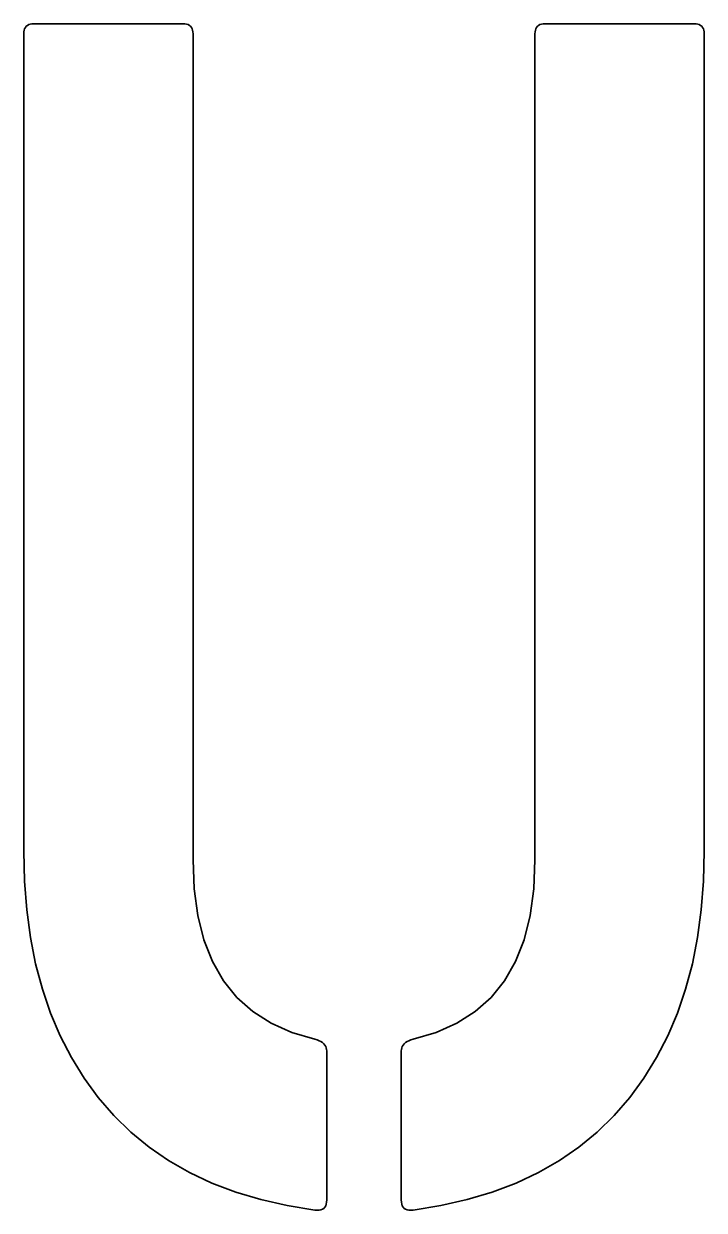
# Model space of a CAD drawing. Extents: x 10 to 410, y -69 to 348.
# Drawn here: x 172.35 to 183.84, y 190.97 to 211 of the extents above; entities that cross this region are included whole.
import ezdxf

# ---------------------------------------------------------------- set-up
doc = ezdxf.new("R2010")
doc.units = 0

msp = doc.modelspace()

# ---------------------------------------------------------------- linework, layer by layer
at = {"color": 7, "lineweight": 35, "ltscale": 0.000633}
for p, q in [((172.365417, 210.916), (172.377411, 210.938293)), ((172.411713, 210.972565), (172.43399, 210.984573)), ((175.123138, 210.984573), (175.145416, 210.972565)), ((175.179718, 210.938293), (175.191711, 210.916)), ((180.994003, 210.916), (181.005997, 210.938293)), ((181.040283, 210.972565), (181.062576, 210.984573)), ((183.751709, 210.984573), (183.774002, 210.972565)), ((183.808289, 210.938293), (183.820282, 210.916))]:
    msp.add_line(p, q, dxfattribs=at)
at = {"color": 7, "lineweight": 35, "ltscale": 0.000609}
for p, q in [((172.377411, 210.938293), (172.392853, 210.957153)), ((172.392853, 210.957153), (172.411713, 210.972565)), ((175.145416, 210.972565), (175.164276, 210.957153)), ((175.164276, 210.957153), (175.179718, 210.938293)), ((181.005997, 210.938293), (181.021423, 210.957153)), ((181.021423, 210.957153), (181.040283, 210.972565)), ((183.774002, 210.972565), (183.792862, 210.957153)), ((183.792862, 210.957153), (183.808289, 210.938293))]:
    msp.add_line(p, q, dxfattribs=at)
at = {"color": 7, "lineweight": 35, "ltscale": 0.000678}
for p, q in [((172.43399, 210.984573), (172.459717, 210.993134)), ((175.097412, 210.993134), (175.123138, 210.984573)), ((172.356842, 210.890289), (172.365417, 210.916)), ((175.191711, 210.916), (175.200287, 210.890289)), ((180.985428, 210.890289), (180.994003, 210.916)), ((183.820282, 210.916), (183.828857, 210.890289))]:
    msp.add_line(p, q, dxfattribs=at)
at = {"color": 7, "lineweight": 35, "ltscale": 0.00074}
for p, q in [((172.459717, 210.993134), (172.488861, 210.998291)), ((175.068268, 210.998291), (175.097412, 210.993134)), ((181.088287, 210.993134), (181.117432, 210.998291)), ((183.696854, 210.998291), (183.725998, 210.993134)), ((172.351715, 210.861145), (172.356842, 210.890289)), ((175.200287, 210.890289), (175.205414, 210.861145)), ((180.980286, 210.861145), (180.985428, 210.890289)), ((183.828857, 210.890289), (183.834, 210.861145))]:
    msp.add_line(p, q, dxfattribs=at)
at = {"color": 7, "lineweight": 35, "ltscale": 0.000815}
for p, q in [((172.488861, 210.998291), (172.521423, 211)), ((175.035706, 211), (175.068268, 210.998291)), ((181.117432, 210.998291), (181.149994, 211)), ((183.664291, 211), (183.696854, 210.998291)), ((172.350006, 210.828583), (172.351715, 210.861145)), ((175.205414, 210.861145), (175.207138, 210.828583)), ((180.978577, 210.828583), (180.980286, 210.861145)), ((183.834, 210.861145), (183.835709, 210.828583))]:
    msp.add_line(p, q, dxfattribs=at)
at = {"color": 7, "lineweight": 35, "ltscale": 0.062857}
for p, q in [((172.521423, 211), (175.035706, 211)), ((181.149994, 211), (183.664291, 211)), ((177.464279, 193.657135), (177.464279, 191.142853)), ((178.721436, 191.142853), (178.721436, 193.657135))]:
    msp.add_line(p, q, dxfattribs=at)
at = {"color": 7, "lineweight": 35, "ltscale": 0.000677}
for p, q in [((181.062576, 210.984573), (181.088287, 210.993134)), ((183.725998, 210.993134), (183.751709, 210.984573))]:
    msp.add_line(p, q, dxfattribs=at)
at = {"color": 7, "lineweight": 35, "ltscale": 0.345}
for p, q in [((172.350006, 197.028564), (172.350006, 210.828583)), ((183.835709, 210.828583), (183.835709, 197.028564))]:
    msp.add_line(p, q, dxfattribs=at)
at = {"color": 7, "lineweight": 35, "ltscale": 0.348572}
for p, q in [((175.207138, 210.828583), (175.207138, 196.885712)), ((180.978577, 196.885712), (180.978577, 210.828583))]:
    msp.add_line(p, q, dxfattribs=at)
at = {"color": 7, "lineweight": 35, "ltscale": 0.012615}
for p, q in [((172.362564, 196.524139), (172.350006, 197.028564)), ((183.835709, 197.028564), (183.823151, 196.524139))]:
    msp.add_line(p, q, dxfattribs=at)
at = {"color": 7, "lineweight": 35, "ltscale": 0.012339}
for p, q in [((175.207138, 196.885712), (175.227707, 196.392578)), ((180.958008, 196.392578), (180.978577, 196.885712))]:
    msp.add_line(p, q, dxfattribs=at)
at = {"color": 7, "lineweight": 35, "ltscale": 0.012154}
for p, q in [((172.400269, 196.039429), (172.362564, 196.524139)), ((183.823151, 196.524139), (183.785431, 196.039429))]:
    msp.add_line(p, q, dxfattribs=at)
at = {"color": 7, "lineweight": 35, "ltscale": 0.011377}
for p, q in [((175.227707, 196.392578), (175.289429, 195.941711)), ((180.896286, 195.941711), (180.958008, 196.392578))]:
    msp.add_line(p, q, dxfattribs=at)
at = {"color": 7, "lineweight": 35, "ltscale": 0.011731}
for p, q in [((172.463135, 195.574432), (172.400269, 196.039429)), ((183.785431, 196.039429), (183.722565, 195.574432))]:
    msp.add_line(p, q, dxfattribs=at)
at = {"color": 7, "lineweight": 35, "ltscale": 0.010533}
for p, q in [((175.289429, 195.941711), (175.392273, 195.533142)), ((180.793427, 195.533142), (180.896286, 195.941711))]:
    msp.add_line(p, q, dxfattribs=at)
at = {"color": 7, "lineweight": 35, "ltscale": 0.011347}
for p, q in [((172.551147, 195.12915), (172.463135, 195.574432)), ((183.722565, 195.574432), (183.634567, 195.12915))]:
    msp.add_line(p, q, dxfattribs=at)
at = {"color": 7, "lineweight": 35, "ltscale": 0.00984}
msp.add_line((175.392273, 195.533142), (175.536285, 195.166855), dxfattribs=at)
at = {"color": 7, "lineweight": 35, "ltscale": 0.009839}
msp.add_line((180.649429, 195.166855), (180.793427, 195.533142), dxfattribs=at)
at = {"color": 7, "lineweight": 35, "ltscale": 0.011009}
for p, q in [((172.664276, 194.703583), (172.551147, 195.12915)), ((183.634567, 195.12915), (183.521423, 194.703583))]:
    msp.add_line(p, q, dxfattribs=at)
at = {"color": 7, "lineweight": 35, "ltscale": 0.009329}
for p, q in [((175.536285, 195.166855), (175.721436, 194.842865)), ((180.464279, 194.842865), (180.649429, 195.166855))]:
    msp.add_line(p, q, dxfattribs=at)
at = {"color": 7, "lineweight": 35, "ltscale": 0.009034}
for p, q in [((175.721436, 194.842865), (175.947708, 194.561142)), ((180.238007, 194.561142), (180.464279, 194.842865))]:
    msp.add_line(p, q, dxfattribs=at)
at = {"color": 7, "lineweight": 35, "ltscale": 0.01072}
for p, q in [((172.802567, 194.297714), (172.664276, 194.703583)), ((183.521423, 194.703583), (183.383133, 194.297714))]:
    msp.add_line(p, q, dxfattribs=at)
at = {"color": 7, "lineweight": 35, "ltscale": 0.008974}
for p, q in [((175.947708, 194.561142), (176.215149, 194.321716)), ((179.970566, 194.321716), (180.238007, 194.561142))]:
    msp.add_line(p, q, dxfattribs=at)
at = {"color": 7, "lineweight": 35, "ltscale": 0.009154}
for p, q in [((176.215149, 194.321716), (176.523712, 194.124573)), ((179.662003, 194.124573), (179.970566, 194.321716))]:
    msp.add_line(p, q, dxfattribs=at)
at = {"color": 7, "lineweight": 35, "ltscale": 0.010483}
for p, q in [((172.966003, 193.91156), (172.802567, 194.297714)), ((183.383133, 194.297714), (183.219711, 193.91156))]:
    msp.add_line(p, q, dxfattribs=at)
at = {"color": 7, "lineweight": 35, "ltscale": 0.009562}
for p, q in [((176.523712, 194.124573), (176.873428, 193.969711)), ((179.312286, 193.969711), (179.662003, 194.124573))]:
    msp.add_line(p, q, dxfattribs=at)
at = {"color": 7, "lineweight": 35, "ltscale": 0.010302}
for p, q in [((173.154572, 193.545135), (172.966003, 193.91156)), ((183.219711, 193.91156), (183.031143, 193.545135))]:
    msp.add_line(p, q, dxfattribs=at)
at = {"color": 7, "lineweight": 35, "ltscale": 0.010169}
for p, q in [((176.873428, 193.969711), (177.264282, 193.857147)), ((178.921432, 193.857147), (179.312286, 193.969711))]:
    msp.add_line(p, q, dxfattribs=at)
at = {"color": 7, "lineweight": 35, "ltscale": 0.000998}
msp.add_line((177.264282, 193.857147), (177.302277, 193.844849), dxfattribs=at)
at = {"color": 7, "lineweight": 35, "ltscale": 0.000919}
for p, q in [((177.302277, 193.844849), (177.336273, 193.830856)), ((178.849426, 193.830856), (178.883423, 193.844849))]:
    msp.add_line(p, q, dxfattribs=at)
at = {"color": 7, "lineweight": 35, "ltscale": 0.000847}
for p, q in [((177.336273, 193.830856), (177.366287, 193.81514)), ((178.819427, 193.81514), (178.849426, 193.830856))]:
    msp.add_line(p, q, dxfattribs=at)
at = {"color": 7, "lineweight": 35, "ltscale": 0.000782}
msp.add_line((177.366287, 193.81514), (177.392273, 193.797714), dxfattribs=at)
at = {"color": 7, "lineweight": 35, "ltscale": 0.000729}
for p, q in [((177.392273, 193.797714), (177.414276, 193.778564)), ((178.771423, 193.778564), (178.793427, 193.797714))]:
    msp.add_line(p, q, dxfattribs=at)
at = {"color": 7, "lineweight": 35, "ltscale": 0.000689}
msp.add_line((177.414276, 193.778564), (177.432281, 193.757721), dxfattribs=at)
at = {"color": 7, "lineweight": 35, "ltscale": 0.000664}
for p, q in [((177.432281, 193.757721), (177.446289, 193.735138)), ((178.739426, 193.735138), (178.753433, 193.757721)), ((177.414276, 191), (177.392273, 190.985138)), ((178.793427, 190.985138), (178.771423, 191))]:
    msp.add_line(p, q, dxfattribs=at)
at = {"color": 7, "lineweight": 35, "ltscale": 0.000657}
for p, q in [((177.446289, 193.735138), (177.456284, 193.710846)), ((178.729431, 193.710846), (178.739426, 193.735138))]:
    msp.add_line(p, q, dxfattribs=at)
at = {"color": 7, "lineweight": 35, "ltscale": 0.000667}
for p, q in [((177.456284, 193.710846), (177.46228, 193.68486)), ((178.723434, 193.68486), (178.729431, 193.710846))]:
    msp.add_line(p, q, dxfattribs=at)
at = {"color": 7, "lineweight": 35, "ltscale": 0.000688}
msp.add_line((178.753433, 193.757721), (178.771423, 193.778564), dxfattribs=at)
at = {"color": 7, "lineweight": 35, "ltscale": 0.000783}
msp.add_line((178.793427, 193.797714), (178.819427, 193.81514), dxfattribs=at)
at = {"color": 7, "lineweight": 35, "ltscale": 0.000999}
msp.add_line((178.883423, 193.844849), (178.921432, 193.857147), dxfattribs=at)
at = {"color": 7, "lineweight": 35, "ltscale": 0.010182}
for p, q in [((173.368286, 193.198425), (173.154572, 193.545135)), ((183.031143, 193.545135), (182.817429, 193.198425))]:
    msp.add_line(p, q, dxfattribs=at)
at = {"color": 7, "lineweight": 35, "ltscale": 0.000695}
for p, q in [((177.46228, 193.68486), (177.464279, 193.657135)), ((178.721436, 193.657135), (178.723434, 193.68486))]:
    msp.add_line(p, q, dxfattribs=at)
at = {"color": 7, "lineweight": 35, "ltscale": 0.010124}
for p, q in [((173.607147, 192.871429), (173.368286, 193.198425)), ((182.817429, 193.198425), (182.578568, 192.871429))]:
    msp.add_line(p, q, dxfattribs=at)
at = {"color": 7, "lineweight": 35, "ltscale": 0.010055}
for p, q in [((173.869995, 192.567001), (173.607147, 192.871429)), ((182.578568, 192.871429), (182.31572, 192.567001))]:
    msp.add_line(p, q, dxfattribs=at)
at = {"color": 7, "lineweight": 35, "ltscale": 0.009984}
for p, q in [((174.155701, 192.287994), (173.869995, 192.567001)), ((182.31572, 192.567001), (182.029999, 192.287994))]:
    msp.add_line(p, q, dxfattribs=at)
at = {"color": 7, "lineweight": 35, "ltscale": 0.009985}
for p, q in [((174.464279, 192.034424), (174.155701, 192.287994)), ((182.029999, 192.287994), (181.721436, 192.034424))]:
    msp.add_line(p, q, dxfattribs=at)
at = {"color": 7, "lineweight": 35, "ltscale": 0.010059}
for p, q in [((174.795715, 191.806274), (174.464279, 192.034424)), ((181.721436, 192.034424), (181.389999, 191.806274))]:
    msp.add_line(p, q, dxfattribs=at)
at = {"color": 7, "lineweight": 35, "ltscale": 0.010204}
for p, q in [((175.149994, 191.603577), (174.795715, 191.806274)), ((181.389999, 191.806274), (181.035721, 191.603577))]:
    msp.add_line(p, q, dxfattribs=at)
at = {"color": 7, "lineweight": 35, "ltscale": 0.010418}
msp.add_line((175.52713, 191.426285), (175.149994, 191.603577), dxfattribs=at)
at = {"color": 7, "lineweight": 35, "ltscale": 0.010419}
msp.add_line((181.035721, 191.603577), (180.658569, 191.426285), dxfattribs=at)
at = {"color": 7, "lineweight": 35, "ltscale": 0.010697}
msp.add_line((175.927139, 191.274429), (175.52713, 191.426285), dxfattribs=at)
at = {"color": 7, "lineweight": 35, "ltscale": 0.010696}
msp.add_line((180.658569, 191.426285), (180.258575, 191.274429), dxfattribs=at)
at = {"color": 7, "lineweight": 35, "ltscale": 0.011034}
for p, q in [((176.350006, 191.14801), (175.927139, 191.274429)), ((180.258575, 191.274429), (179.835709, 191.14801))]:
    msp.add_line(p, q, dxfattribs=at)
at = {"color": 7, "lineweight": 35, "ltscale": 0.011425}
for p, q in [((176.795715, 191.046997), (176.350006, 191.14801)), ((179.835709, 191.14801), (179.389999, 191.046997))]:
    msp.add_line(p, q, dxfattribs=at)
at = {"color": 7, "lineweight": 35, "ltscale": 0.000944}
for p, q in [((177.464279, 191.142853), (177.46228, 191.105133)), ((178.723434, 191.105133), (178.721436, 191.142853))]:
    msp.add_line(p, q, dxfattribs=at)
at = {"color": 7, "lineweight": 35, "ltscale": 0.011866}
for p, q in [((177.264282, 190.971436), (176.795715, 191.046997)), ((179.389999, 191.046997), (178.921432, 190.971436))]:
    msp.add_line(p, q, dxfattribs=at)
at = {"color": 7, "lineweight": 35, "ltscale": 0.000954}
for p, q in [((177.302277, 190.968002), (177.264282, 190.971436)), ((178.921432, 190.971436), (178.883423, 190.968002))]:
    msp.add_line(p, q, dxfattribs=at)
at = {"color": 7, "lineweight": 35, "ltscale": 0.00085}
for p, q in [((177.336273, 190.969147), (177.302277, 190.968002)), ((178.883423, 190.968002), (178.849426, 190.969147))]:
    msp.add_line(p, q, dxfattribs=at)
at = {"color": 7, "lineweight": 35, "ltscale": 0.000764}
msp.add_line((177.366287, 190.974854), (177.336273, 190.969147), dxfattribs=at)
at = {"color": 7, "lineweight": 35, "ltscale": 0.000699}
for p, q in [((177.392273, 190.985138), (177.366287, 190.974854)), ((178.819427, 190.974854), (178.793427, 190.985138))]:
    msp.add_line(p, q, dxfattribs=at)
at = {"color": 7, "lineweight": 35, "ltscale": 0.000662}
for p, q in [((177.432281, 191.01944), (177.414276, 191)), ((178.771423, 191), (178.753433, 191.01944))]:
    msp.add_line(p, q, dxfattribs=at)
at = {"color": 7, "lineweight": 35, "ltscale": 0.000694}
for p, q in [((177.446289, 191.043427), (177.432281, 191.01944)), ((178.753433, 191.01944), (178.739426, 191.043427))]:
    msp.add_line(p, q, dxfattribs=at)
at = {"color": 7, "lineweight": 35, "ltscale": 0.000757}
for p, q in [((177.456284, 191.071991), (177.446289, 191.043427)), ((178.739426, 191.043427), (178.729431, 191.071991))]:
    msp.add_line(p, q, dxfattribs=at)
at = {"color": 7, "lineweight": 35, "ltscale": 0.000842}
for p, q in [((177.46228, 191.105133), (177.456284, 191.071991)), ((178.729431, 191.071991), (178.723434, 191.105133))]:
    msp.add_line(p, q, dxfattribs=at)
at = {"color": 7, "lineweight": 35, "ltscale": 0.000763}
msp.add_line((178.849426, 190.969147), (178.819427, 190.974854), dxfattribs=at)

doc.saveas('drawing.dxf')
